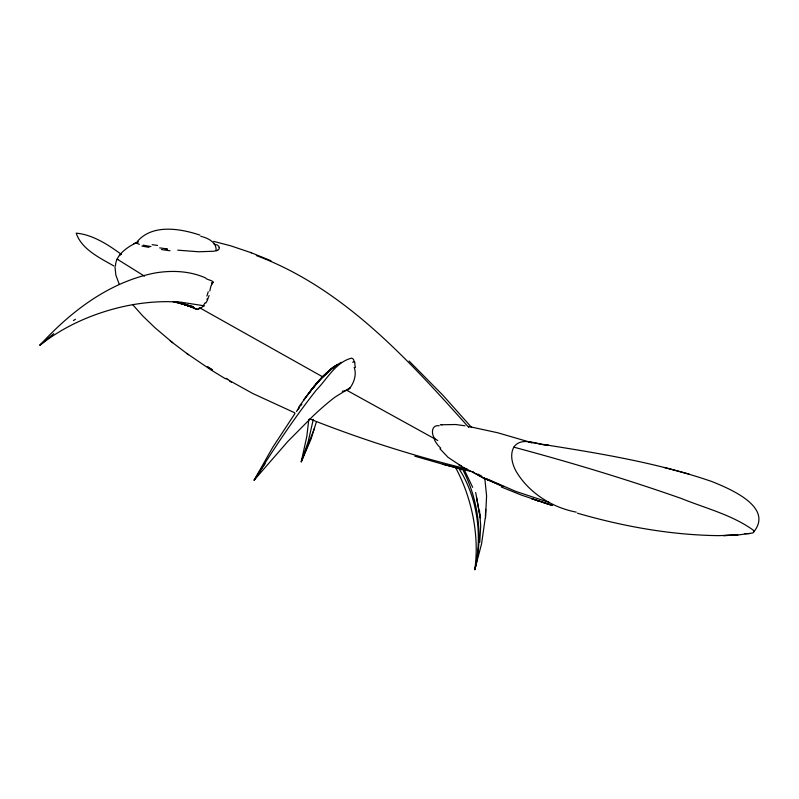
<?xml version="1.0" encoding="UTF-8"?>
<svg xmlns="http://www.w3.org/2000/svg" width="799" height="799" viewBox="0 0 799 799"><rect width="100%" height="100%" fill="white"/><g stroke="black" fill="none" stroke-linecap="round" stroke-linejoin="round"><path stroke-width="1.2" d="M485.402 516.663L485.692 509.313M479.75 542.401L480.698 525.892L479.48 510.371M485.522 517.992L486.591 495.949L484.783 478.142M308.813 419.375L306.826 436.324L301.253 461.822L311.131 438.831L316.184 422.441M485.263 517.892L481.607 543.64L474.816 569.677C478.411 543.49 474.876 516.623 466.226 491.735A213.263 177.128 -59.6 0 0 455.2 466.876M313.318 419.335L308.124 441.957L301.253 461.822L314.576 428.054M209.827 290.986L210.507 287.75A20.854 16.32 -3.8 0 1 211.545 284.754M121.458 254.521C109.163 245.313 92.544 234.427 76.185 233.178C81.728 249.548 100.115 258.027 114.097 266.097M354.307 361.857L353.458 359.3L351.78 358.112C335.91 361.867 327.101 379.126 316.294 390.092C293.662 418.756 273.518 449.288 254.112 480.199L287.81 441.467L313.468 415.6A227.026 33.468 -53.2 0 1 335.101 397.073L350.082 387.765M468.554 426.446L497.697 432.758L532.014 442.766L528.299 441.887L548.923 445.423C538.216 445.313 521.837 435.635 513.817 447.16C509.702 454.781 512.189 463.969 516.024 471.17C528.718 492.743 551.839 507.495 576.229 512.119M206.931 299.375L207.301 298.616M737.817 535.02L723.564 535.59L737.817 535.02L752.828 532.973C775.439 507.335 729.028 488.469 711.869 481.537C658.306 463.09 602.106 453.812 546.316 444.943M205.033 302.871L202.976 306.127M212.214 283.765C215.85 280.329 206.551 280.209 205.543 277.932C189.782 270.921 171.995 270.152 155.166 272.968C109.453 281.837 70.682 311.44 39.95 345.208C64.899 325.513 94.791 312.679 125.763 306.027A213.413 162.507 -40.7 0 1 167.78 301.642L180.864 302.162L204.564 305.867M350.212 387.715C354.287 381.862 356.704 374.302 354.187 367.33M265.108 463.76L254.112 480.199L272.699 447.39L294.951 413.532M298.656 407.16C310.072 391.67 320.938 374.521 337.797 364.374L332.784 367.62L323.205 376.369L330.596 369.238L335.94 365.842L328.359 371.375L334.292 366.491L332.784 367.62L341.203 362.317M296.399 411.545L299.295 407.56M297.548 409.917L299.006 407.979M300.454 406.042L301.912 404.114M318.761 380.813L308.604 393.428L318.761 380.813L332.873 367.79L322.486 376.758L313.777 386.946L326.322 373.223M138.167 241.817C128.859 246.162 115.715 254.062 115.456 266.027M119.48 255.61L121.218 253.992M137.318 241.488C152.489 223.8 180.284 228.514 199.93 235.096M45.962 339.745L39.95 345.208L53.733 333.612M73.418 320.539L75.456 319.29M137.857 241.947L136.759 243.216L139.396 244.364M133.942 243.715L137.668 242.047M213.323 282.117L211.395 282.956M198.352 309.063L196.115 309.163A6.662 5.044 -68.6 0 1 194.606 308.554A7.131 5.433 -66.5 0 1 193.847 307.955M440.319 424.788L455.64 424.519L465.058 425.787M735.32 535.11L718.661 535.64C670.8 535.08 623.31 526.441 577.407 513.178M441.288 424.718L442.386 424.698M439.21 425.737C431.061 424.489 430.951 434.756 435.235 439.12M744.908 533.622L749.822 533.592M177.748 250.167L198.621 251.765L213.303 251.266A10.437 2.467 -1.2 0 0 216.04 250.696C216.988 243.405 209.498 238.861 203.465 237.053M342.322 391.28L346.986 390.391A7.031 5.813 -23.2 0 0 350.262 387.735M167.331 248.928L159.68 247.88M150.991 246.561L143.101 245.183M117.892 259.236L117.073 259.086L144.459 276.144M547.285 503.829L551.22 505.028L521.617 495.17L501.233 486.951M466.986 468.993C413.512 455.909 360.898 439.22 309.732 418.906M470.711 471.39L443.065 464.299L457.428 468.084M213.603 241.358L230.961 245.892L251.545 252.844M175.181 301.762L178.786 302.701M181.183 303.32L193.887 307.905L181.872 303.161M664.249 467.445L689.247 474.137M173.413 301.632L187.076 305.288L176.369 302.022M513.817 447.16C570.206 462.261 626.156 479.1 681.237 498.446C705.387 508.254 731.904 514.746 753.257 530.146L753.946 531.814M173.283 301.493L185.168 304.799L197.113 309.243M443.655 464.449L414.801 456.179M200.789 236.294L202.576 236.804M181.193 303.25L184.789 304.269L181.782 303.111M473.427 472.139L472.569 471.839M175.89 301.662L193.408 306.786L180.954 303.081M549.143 502.421L515.834 491.415L486.052 478.451M541.972 502.112L547.595 503.889M552.598 505.517L536.548 500.324M175.151 301.662L189.403 306.217L178.287 302.451M256.379 255.58C343.51 288.079 408.379 359.79 468.833 427.485M250.487 252.414L270.991 260.764M294.731 412.783L252.794 393.517L229.992 380.863M503.06 486.501L483.785 478.072L460.793 465.967M499.445 484.943L483.785 478.072L488.569 480.249M213.653 243.615L216.11 244.893M461.263 465.717L459.974 465.078M485.273 479.24L472.289 471.7M458.946 464.559L448.049 457.328L439.909 448.738M437.752 440.489L346.297 390.002M322.836 376.938L199.271 307.555M477.912 474.027L481.847 476.234M229.713 381.243L231.33 382.172M225.478 378.796L211.096 369.997L186.676 353.368M227.166 379.126L229.123 380.334M212.534 369.947L207.4 366.731L212.374 369.877M225.887 378.287L227.945 379.575M132.484 304.449L142.751 315.935L154.836 327.61L172.664 342.711M170.307 340.923L188.444 354.706M409.098 361.018L442.996 395.335L471.66 427.545M193.817 307.825L193.288 307.156M458.606 468.124L462.491 474.456A162.357 132.984 -52 0 1 473.777 502.521C479.55 524.394 479.79 547.615 474.816 569.677C481.078 545.577 480.049 519.919 473.298 496.039A210.227 170.247 -39.6 0 0 462.461 468.973M464.179 469.552L472.688 487.34M119.331 284.514L115.855 275.096L115.026 267.116M219.056 247.59L219.156 248.599A15.66 3.755 -0.7 0 1 217.448 250.277M475.675 492.534L480.249 517.812L476.544 497.348M189.693 305.937A6.911 5.154 -64.8 0 1 189.173 305.608M211.555 284.754A23.341 18.627 1.6 0 1 212.125 283.725M208.209 291.725A27.905 13.353 -55.9 0 1 206.871 296.049M209.088 295.55A22.362 11.845 -52.5 0 1 207.83 298.616M207.84 299.305A25.508 11.266 -55.3 0 1 205.832 303.061M203.016 306.177A7.071 5.034 -55.3 0 1 200.439 308.224A8.749 5.903 -53.1 0 1 199.61 308.664M199.6 308.474A8.779 6.012 -54 0 1 198.362 308.923M216.928 244.774A49.758 12.285 -3.4 0 1 219.435 247.56M217.638 250.307A10.886 2.767 0.3 0 1 216.459 250.786M169.997 250.736A104.839 10.507 1.6 0 1 161.458 249.538M167.091 249.188A116.744 8.869 2.9 0 1 165.353 248.958M149.023 247.35A128.609 6.632 4.5 0 1 141.872 246.032M157.583 245.413A98.177 5.433 3.5 0 1 152.12 244.674M440.728 448.099A52.884 38.272 -26.8 0 1 434.316 439.57M459.615 465.228A73.109 33.728 1.7 0 1 458.596 464.698M461.662 469.752A62.232 26.137 4.5 0 1 456.489 467.065M353.937 361.647A16.509 8.689 -0.8 0 1 352.689 362.307M355.485 367.47A21.004 13.803 35.8 0 1 354.866 362.077M310.711 390.781L303.53 400.229L314.676 385.667L310.711 390.781M536.898 500.414L531.625 498.676L540.264 501.532L536.898 500.414"/></g></svg>
